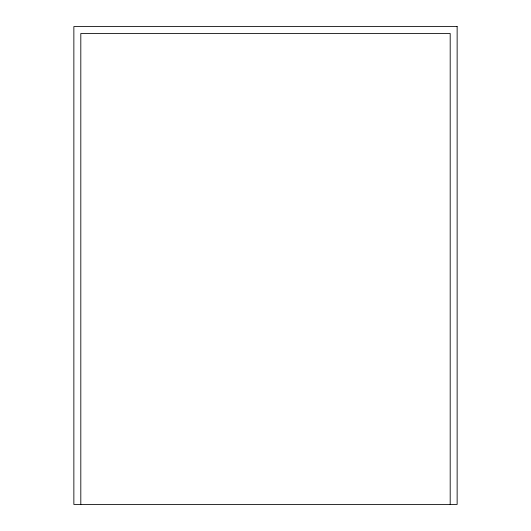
<?xml version="1.0" encoding="UTF-8"?>
<svg xmlns="http://www.w3.org/2000/svg" width="531" height="531" viewBox="0 0 531 531"><rect width="100%" height="100%" fill="white"/><g stroke="black" fill="none" stroke-linecap="round" stroke-linejoin="round"><path stroke-width="0.8" d="M450.188 504.45L450.188 33.499L80.812 33.499L80.812 504.45M457.138 26.55L73.862 26.55L73.862 504.45L457.138 504.45L457.138 26.55"/></g></svg>
